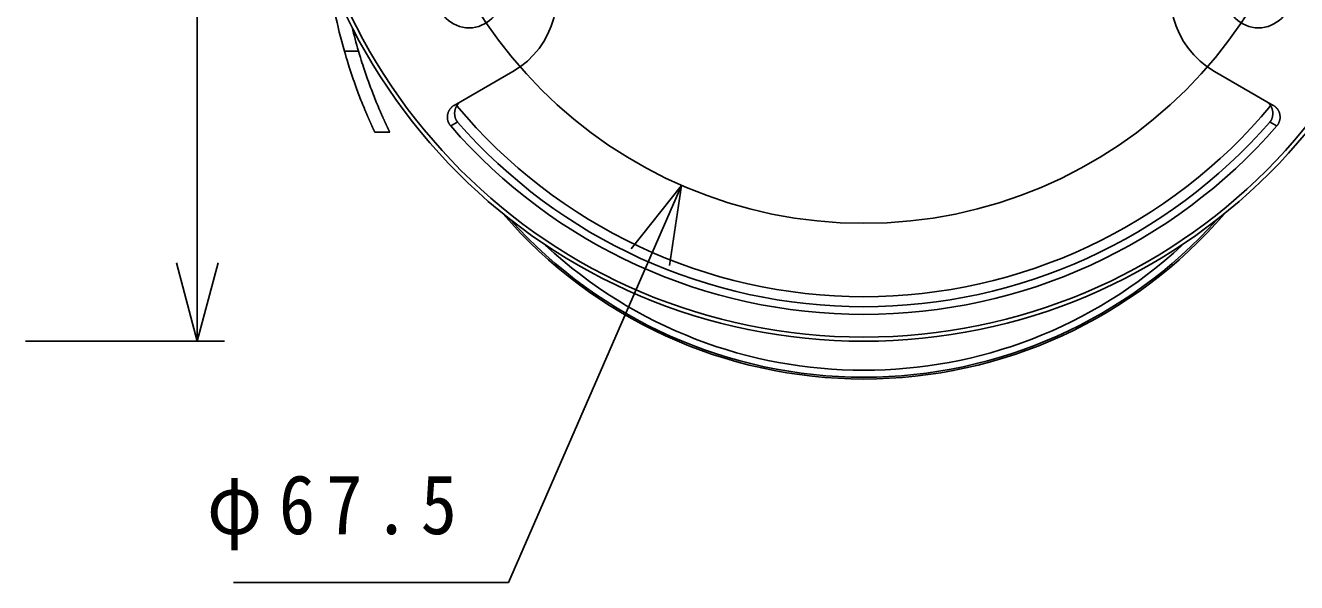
# Model space of a CAD drawing. Units: millimetres on the paper, scale 1:2. Extents: x -142 to 142, y -96 to 94.
# Drawn here: x 69.73 to 116.8, y -31.38 to -10.75 of the extents above; entities that cross this region are included whole.
import ezdxf

# ---------------------------------------------------------------- set-up
doc = ezdxf.new("R2010")
doc.units = ezdxf.units.MM
doc.layers.add('0-0_0', color=4, linetype='Continuous')
doc.styles.add('ＭＳ ゴシック', font='')
doc.styles.get('ＭＳ ゴシック').set_extended_font_data('MS Gothic')

msp = doc.modelspace()

# ---------------------------------------------------------------- linework, layer by layer
at = {"layer": '0-0_0'}
for p, q in [((76.097, -22.443), (76.097, 20.038)), ((82.063, -11.702), (81.543, -11.702)), ((87.783, -12.454), (85.606, -13.711)), ((113.761, -12.454), (115.937, -13.711)), ((82.668, -14.702), (83.222, -14.702)), ((94.029, -16.676), (87.623, -31.379)), ((94.029, -16.676), (92.16, -19.023)), ((94.029, -16.676), (93.583, -19.643)), ((76.097, -22.443), (75.32, -19.545)), ((76.097, -22.443), (76.873, -19.545)), ((69.732, -22.443), (77.097, -22.443)), ((87.623, -31.379), (77.44, -31.379))]:
    msp.add_line(p, q, dxfattribs=at)
for points in [[(81.543, -11.702), (81.578, -11.824), (81.61, -11.934), (81.64, -12.034), (81.668, -12.126), (81.694, -12.211), (81.72, -12.29), (81.744, -12.366), (81.769, -12.441), (81.794, -12.515), (81.82, -12.591), (81.846, -12.667), (81.873, -12.744), (81.899, -12.821), (81.926, -12.898), (81.953, -12.973), (81.98, -13.047), (82.006, -13.12), (82.032, -13.189), (82.057, -13.256), (82.081, -13.321), (82.106, -13.386), (82.131, -13.451), (82.157, -13.518), (82.185, -13.587), (82.214, -13.66), (82.246, -13.739), (82.281, -13.824)], [(82.856, -13.902), (82.845, -13.877), (82.834, -13.851), (82.823, -13.824), (82.787, -13.739), (82.754, -13.661), (82.724, -13.587), (82.695, -13.518), (82.668, -13.451), (82.643, -13.386), (82.617, -13.322), (82.592, -13.257), (82.567, -13.19), (82.54, -13.12), (82.513, -13.048), (82.486, -12.974), (82.458, -12.898), (82.43, -12.822), (82.403, -12.745), (82.375, -12.668), (82.348, -12.591), (82.322, -12.516), (82.296, -12.442), (82.271, -12.367), (82.245, -12.291), (82.219, -12.211), (82.192, -12.126), (82.163, -12.035), (82.133, -11.935), (82.1, -11.824), (82.063, -11.702)], [(85.886, -13.549), (85.867, -13.56), (85.851, -13.571), (85.836, -13.58), (85.823, -13.59), (85.812, -13.598), (85.802, -13.607), (85.793, -13.615), (85.785, -13.623), (85.778, -13.63), (85.771, -13.638), (85.764, -13.645), (85.758, -13.653), (85.752, -13.66), (85.746, -13.667), (85.741, -13.673), (85.737, -13.68), (85.732, -13.685), (85.728, -13.69), (85.725, -13.695), (85.722, -13.699), (85.719, -13.703), (85.717, -13.706), (85.715, -13.71), (85.713, -13.713), (85.71, -13.717), (85.708, -13.72), (85.705, -13.724)], [(115.838, -13.724), (115.833, -13.716), (115.828, -13.709), (115.824, -13.702), (115.819, -13.696), (115.815, -13.69), (115.811, -13.685), (115.807, -13.679), (115.803, -13.674), (115.798, -13.669), (115.793, -13.663), (115.788, -13.657), (115.782, -13.651), (115.777, -13.644), (115.771, -13.638), (115.764, -13.631), (115.758, -13.625), (115.751, -13.618), (115.745, -13.612), (115.738, -13.606), (115.731, -13.599), (115.723, -13.593), (115.715, -13.587), (115.706, -13.58), (115.696, -13.573), (115.685, -13.566), (115.672, -13.558), (115.657, -13.549)], [(82.281, -13.824), (82.292, -13.851), (82.303, -13.877), (82.313, -13.902), (82.323, -13.925), (82.332, -13.948), (82.342, -13.969), (82.35, -13.99), (82.359, -14.011), (82.368, -14.031), (82.376, -14.051), (82.384, -14.07), (82.392, -14.089), (82.4, -14.108), (82.408, -14.126), (82.416, -14.143), (82.423, -14.16), (82.43, -14.176), (82.437, -14.192), (82.443, -14.207), (82.45, -14.221), (82.455, -14.234), (82.461, -14.247), (82.466, -14.259), (82.471, -14.271), (82.476, -14.282), (82.481, -14.293), (82.486, -14.304), (82.491, -14.314), (82.495, -14.324), (82.499, -14.334), (82.504, -14.343), (82.508, -14.353), (82.512, -14.362), (82.516, -14.37), (82.52, -14.379), (82.523, -14.387), (82.527, -14.395), (82.53, -14.403), (82.534, -14.41)], [(83.094, -14.432), (83.09, -14.425), (83.087, -14.418), (83.083, -14.411), (83.08, -14.403), (83.076, -14.395), (83.073, -14.387), (83.069, -14.379), (83.065, -14.37), (83.061, -14.362), (83.057, -14.353), (83.053, -14.343), (83.048, -14.334), (83.044, -14.324), (83.039, -14.314), (83.034, -14.304), (83.029, -14.293), (83.025, -14.282), (83.019, -14.271), (83.014, -14.259), (83.009, -14.247), (83.003, -14.234), (82.997, -14.221), (82.99, -14.207), (82.984, -14.192), (82.977, -14.177), (82.97, -14.16), (82.962, -14.143), (82.954, -14.126), (82.946, -14.108), (82.938, -14.089), (82.929, -14.07), (82.921, -14.051), (82.912, -14.031), (82.903, -14.011), (82.895, -13.991), (82.885, -13.97), (82.876, -13.948), (82.866, -13.925), (82.856, -13.902)], [(85.356, -14.094), (85.355, -14.103), (85.354, -14.112), (85.354, -14.121), (85.354, -14.13), (85.354, -14.139), (85.354, -14.149), (85.355, -14.159), (85.356, -14.17), (85.357, -14.18), (85.358, -14.192), (85.359, -14.203), (85.361, -14.213), (85.362, -14.224), (85.364, -14.234), (85.365, -14.243), (85.367, -14.252), (85.368, -14.26), (85.37, -14.267), (85.371, -14.274), (85.373, -14.281), (85.375, -14.288), (85.378, -14.295), (85.38, -14.302), (85.383, -14.309), (85.386, -14.317), (85.389, -14.326), (85.393, -14.334), (85.397, -14.343), (85.401, -14.352), (85.405, -14.361), (85.41, -14.37), (85.414, -14.379), (85.418, -14.388), (85.423, -14.396), (85.428, -14.405), (85.433, -14.413), (85.438, -14.421), (85.444, -14.43), (85.451, -14.439)], [(85.606, -13.711), (85.588, -13.721), (85.573, -13.731), (85.559, -13.74), (85.547, -13.749), (85.536, -13.758), (85.526, -13.767), (85.516, -13.775), (85.508, -13.784), (85.499, -13.793), (85.49, -13.803), (85.482, -13.813), (85.473, -13.823), (85.465, -13.833), (85.457, -13.844), (85.449, -13.854), (85.442, -13.864), (85.435, -13.874), (85.428, -13.883), (85.423, -13.892), (85.417, -13.9), (85.413, -13.908), (85.408, -13.916), (85.404, -13.924), (85.4, -13.933), (85.397, -13.941), (85.393, -13.95), (85.39, -13.96), (85.386, -13.971), (85.383, -13.982), (85.379, -13.994), (85.376, -14.006), (85.372, -14.018), (85.369, -14.031), (85.366, -14.042), (85.363, -14.054), (85.361, -14.065), (85.359, -14.075), (85.357, -14.085), (85.356, -14.094)], [(85.705, -13.724), (85.703, -13.727), (85.702, -13.73), (85.7, -13.733), (85.699, -13.735), (85.697, -13.738), (85.696, -13.74), (85.694, -13.743), (85.692, -13.747), (85.69, -13.75), (85.688, -13.754), (85.686, -13.759), (85.683, -13.764), (85.68, -13.77), (85.677, -13.775), (85.674, -13.781), (85.671, -13.787), (85.668, -13.793), (85.666, -13.799), (85.663, -13.805), (85.66, -13.811), (85.658, -13.817), (85.656, -13.824), (85.653, -13.83), (85.651, -13.837), (85.649, -13.845), (85.647, -13.853), (85.644, -13.862), (85.642, -13.872), (85.64, -13.883), (85.637, -13.894), (85.635, -13.905), (85.633, -13.916), (85.631, -13.928), (85.629, -13.939), (85.627, -13.95), (85.626, -13.961), (85.625, -13.971), (85.624, -13.981), (85.623, -13.99)], [(85.623, -13.99), (85.623, -13.999), (85.623, -14.008), (85.623, -14.018), (85.624, -14.028), (85.625, -14.039), (85.626, -14.05), (85.627, -14.062), (85.629, -14.076), (85.631, -14.089), (85.634, -14.103), (85.636, -14.118), (85.639, -14.132), (85.642, -14.146), (85.645, -14.159), (85.649, -14.172), (85.652, -14.184), (85.655, -14.195), (85.659, -14.206), (85.663, -14.216), (85.667, -14.225), (85.67, -14.234), (85.675, -14.243), (85.679, -14.251), (85.684, -14.259), (85.688, -14.266), (85.693, -14.274), (85.698, -14.281), (85.703, -14.288), (85.707, -14.295), (85.712, -14.301), (85.716, -14.306), (85.719, -14.311), (85.722, -14.315), (85.725, -14.318), (85.727, -14.321), (85.728, -14.323), (85.73, -14.324), (85.73, -14.325), (85.731, -14.326)], [(115.812, -14.327), (115.812, -14.327), (115.812, -14.326), (115.812, -14.326), (115.813, -14.325), (115.814, -14.324), (115.815, -14.323), (115.816, -14.321), (115.818, -14.318), (115.821, -14.315), (115.824, -14.311), (115.828, -14.306), (115.832, -14.301), (115.836, -14.295), (115.841, -14.288), (115.845, -14.281), (115.85, -14.274), (115.855, -14.266), (115.86, -14.259), (115.864, -14.251), (115.869, -14.243), (115.873, -14.234), (115.877, -14.225), (115.881, -14.216), (115.884, -14.206), (115.888, -14.195), (115.891, -14.184), (115.895, -14.172), (115.898, -14.159), (115.901, -14.146), (115.904, -14.132), (115.907, -14.118), (115.91, -14.103), (115.912, -14.089), (115.914, -14.076), (115.916, -14.062), (115.918, -14.05), (115.919, -14.039), (115.92, -14.028), (115.92, -14.018)], [(115.843, -13.733), (115.842, -13.73), (115.84, -13.727), (115.838, -13.724)], [(115.92, -14.018), (115.921, -14.008), (115.921, -13.999), (115.92, -13.99), (115.92, -13.981), (115.919, -13.971), (115.918, -13.961), (115.916, -13.95), (115.914, -13.939), (115.913, -13.928), (115.91, -13.916), (115.908, -13.905), (115.906, -13.894), (115.904, -13.883), (115.901, -13.872), (115.899, -13.862), (115.897, -13.853), (115.894, -13.845), (115.892, -13.837), (115.89, -13.83), (115.888, -13.824), (115.885, -13.817), (115.883, -13.811), (115.88, -13.805), (115.878, -13.799), (115.875, -13.793), (115.872, -13.787), (115.869, -13.781), (115.866, -13.775), (115.863, -13.77), (115.86, -13.764), (115.858, -13.759), (115.855, -13.754), (115.853, -13.75), (115.851, -13.747), (115.849, -13.743), (115.848, -13.74), (115.846, -13.738), (115.845, -13.735), (115.843, -13.733)], [(115.999, -13.752), (115.992, -13.746), (115.983, -13.74), (115.973, -13.733), (115.963, -13.726), (115.951, -13.719), (115.937, -13.711)], [(116.181, -14.059), (116.18, -14.048), (116.178, -14.039), (116.176, -14.029), (116.175, -14.021), (116.172, -14.012), (116.17, -14.004), (116.167, -13.995), (116.164, -13.987), (116.16, -13.977), (116.156, -13.968), (116.152, -13.958), (116.148, -13.948), (116.143, -13.938), (116.138, -13.928), (116.133, -13.918), (116.128, -13.909), (116.124, -13.9), (116.119, -13.891), (116.115, -13.884), (116.111, -13.876), (116.107, -13.87), (116.103, -13.864), (116.099, -13.858), (116.095, -13.852), (116.091, -13.846), (116.086, -13.841), (116.081, -13.834), (116.075, -13.828), (116.069, -13.821), (116.063, -13.814), (116.056, -13.807), (116.049, -13.799), (116.042, -13.792), (116.035, -13.785), (116.028, -13.778), (116.021, -13.771), (116.014, -13.765), (116.007, -13.758), (115.999, -13.752)], [(116.063, -14.47), (116.064, -14.471), (116.065, -14.471), (116.066, -14.472), (116.079, -14.456), (116.091, -14.442), (116.101, -14.429), (116.109, -14.416), (116.117, -14.404), (116.123, -14.393), (116.129, -14.382), (116.135, -14.371), (116.14, -14.359), (116.145, -14.348), (116.15, -14.336), (116.154, -14.323), (116.159, -14.311), (116.163, -14.298), (116.167, -14.286), (116.171, -14.274), (116.174, -14.263), (116.177, -14.252), (116.18, -14.242), (116.182, -14.233), (116.184, -14.223), (116.185, -14.214), (116.186, -14.205), (116.187, -14.196), (116.188, -14.187), (116.188, -14.177), (116.188, -14.167), (116.188, -14.156), (116.188, -14.144), (116.187, -14.131), (116.187, -14.119), (116.186, -14.106), (116.185, -14.094), (116.184, -14.082), (116.183, -14.07), (116.181, -14.059)], [(82.534, -14.41), (82.537, -14.418), (82.54, -14.425), (82.543, -14.432), (82.547, -14.439), (82.55, -14.446), (82.553, -14.453), (82.556, -14.46), (82.559, -14.467), (82.562, -14.474), (82.566, -14.481), (82.569, -14.488), (82.572, -14.495), (82.575, -14.502), (82.578, -14.509), (82.581, -14.516), (82.584, -14.522), (82.588, -14.529), (82.591, -14.536), (82.594, -14.543), (82.597, -14.55), (82.6, -14.557), (82.604, -14.564), (82.607, -14.571), (82.61, -14.578), (82.613, -14.585), (82.616, -14.592), (82.619, -14.599), (82.623, -14.606), (82.626, -14.612), (82.629, -14.619), (82.632, -14.626), (82.635, -14.633), (82.639, -14.64), (82.642, -14.647), (82.645, -14.654), (82.648, -14.661), (82.652, -14.668), (82.655, -14.675), (82.658, -14.682)], [(83.222, -14.702), (83.218, -14.695), (83.215, -14.688), (83.212, -14.682), (83.208, -14.675), (83.205, -14.668), (83.202, -14.661), (83.198, -14.654), (83.195, -14.647), (83.192, -14.64), (83.188, -14.633), (83.185, -14.626), (83.182, -14.619), (83.179, -14.613), (83.175, -14.606), (83.172, -14.599), (83.169, -14.592), (83.165, -14.585), (83.162, -14.578), (83.159, -14.571), (83.155, -14.564), (83.152, -14.557), (83.149, -14.55), (83.146, -14.543), (83.142, -14.536), (83.139, -14.529), (83.136, -14.523), (83.133, -14.516), (83.129, -14.509), (83.126, -14.502), (83.123, -14.495), (83.12, -14.488), (83.116, -14.481), (83.113, -14.474), (83.11, -14.467), (83.107, -14.46), (83.103, -14.453), (83.1, -14.446), (83.097, -14.439), (83.094, -14.432)], [(85.451, -14.439), (85.459, -14.449), (85.467, -14.46), (85.478, -14.472), (85.479, -14.471), (85.48, -14.471), (85.48, -14.47), (85.481, -14.47), (85.482, -14.469), (85.482, -14.469), (85.483, -14.469), (85.483, -14.469), (85.484, -14.468), (85.484, -14.468), (85.485, -14.468), (85.485, -14.468), (85.486, -14.467), (85.486, -14.467), (85.487, -14.466), (85.488, -14.466), (85.489, -14.465), (85.49, -14.465), (85.491, -14.464), (85.493, -14.463), (85.495, -14.462), (85.496, -14.461), (85.498, -14.46), (85.5, -14.459), (85.503, -14.458), (85.505, -14.456), (85.507, -14.455), (85.509, -14.454), (85.511, -14.453), (85.513, -14.451), (85.516, -14.45), (85.518, -14.449), (85.52, -14.448), (85.522, -14.446), (85.524, -14.445), (85.526, -14.444)], [(85.526, -14.444), (85.529, -14.443), (85.531, -14.442), (85.533, -14.44), (85.535, -14.439), (85.537, -14.438), (85.539, -14.437), (85.541, -14.436), (85.543, -14.435), (85.545, -14.434), (85.546, -14.433), (85.548, -14.432), (85.55, -14.431), (85.551, -14.43), (85.553, -14.429), (85.554, -14.428), (85.555, -14.427), (85.557, -14.427), (85.558, -14.426), (85.559, -14.425), (85.561, -14.424), (85.562, -14.424), (85.564, -14.423), (85.565, -14.422), (85.566, -14.421), (85.568, -14.42), (85.569, -14.42), (85.57, -14.419), (85.572, -14.418), (85.573, -14.417), (85.574, -14.417), (85.576, -14.416), (85.577, -14.415), (85.578, -14.414), (85.579, -14.414), (85.581, -14.413), (85.582, -14.412), (85.583, -14.412), (85.584, -14.411), (85.585, -14.411)], [(85.585, -14.411), (85.586, -14.41), (85.587, -14.41), (85.588, -14.409), (85.588, -14.409), (85.589, -14.408), (85.59, -14.408), (85.591, -14.407), (85.592, -14.407), (85.593, -14.406), (85.594, -14.406), (85.594, -14.405), (85.595, -14.405), (85.596, -14.404), (85.597, -14.404), (85.598, -14.403), (85.599, -14.403), (85.599, -14.402), (85.6, -14.402), (85.601, -14.401), (85.602, -14.401), (85.603, -14.4), (85.604, -14.4), (85.605, -14.399), (85.605, -14.399), (85.606, -14.398), (85.607, -14.398), (85.608, -14.397), (85.609, -14.397), (85.61, -14.396), (85.611, -14.396), (85.611, -14.395), (85.612, -14.395), (85.613, -14.394), (85.614, -14.394), (85.615, -14.394), (85.616, -14.393), (85.616, -14.393), (85.617, -14.392), (85.618, -14.392)], [(85.618, -14.392), (85.619, -14.391), (85.62, -14.391), (85.621, -14.39), (85.622, -14.39), (85.622, -14.389), (85.623, -14.389), (85.624, -14.388), (85.625, -14.388), (85.626, -14.387), (85.627, -14.387), (85.628, -14.386), (85.629, -14.385), (85.63, -14.385), (85.631, -14.384), (85.633, -14.383), (85.634, -14.383), (85.635, -14.382), (85.637, -14.381), (85.638, -14.38), (85.639, -14.38), (85.641, -14.379), (85.642, -14.378), (85.643, -14.377), (85.645, -14.376), (85.646, -14.376), (85.647, -14.375), (85.649, -14.374), (85.65, -14.373), (85.651, -14.373), (85.653, -14.372), (85.654, -14.371), (85.655, -14.37), (85.657, -14.369), (85.658, -14.369), (85.66, -14.368), (85.661, -14.367), (85.663, -14.366), (85.664, -14.365), (85.666, -14.364)], [(85.666, -14.364), (85.668, -14.363), (85.67, -14.362), (85.672, -14.361), (85.674, -14.36), (85.676, -14.359), (85.678, -14.357), (85.68, -14.356), (85.682, -14.355), (85.685, -14.354), (85.687, -14.352), (85.689, -14.351), (85.691, -14.35), (85.693, -14.349), (85.695, -14.347), (85.698, -14.346), (85.7, -14.345), (85.702, -14.344), (85.704, -14.343), (85.706, -14.341), (85.708, -14.34), (85.71, -14.339), (85.712, -14.338), (85.714, -14.337), (85.716, -14.336), (85.718, -14.335), (85.719, -14.334), (85.721, -14.333), (85.722, -14.332), (85.723, -14.332), (85.724, -14.331), (85.724, -14.331), (85.725, -14.331), (85.725, -14.33), (85.726, -14.33), (85.726, -14.33), (85.726, -14.33), (85.727, -14.33), (85.727, -14.329), (85.728, -14.329)], [(85.728, -14.329), (85.728, -14.329), (85.729, -14.328), (85.729, -14.328), (85.73, -14.328), (85.731, -14.327), (85.732, -14.327)], [(85.731, -14.326), (85.731, -14.326), (85.731, -14.327), (85.732, -14.327)], [(115.812, -14.327), (115.813, -14.327), (115.813, -14.328), (115.814, -14.328), (115.815, -14.328), (115.815, -14.329), (115.816, -14.329), (115.816, -14.329), (115.817, -14.33), (115.817, -14.33), (115.817, -14.33), (115.818, -14.33), (115.818, -14.33), (115.819, -14.331), (115.819, -14.331), (115.82, -14.331), (115.821, -14.332), (115.822, -14.332), (115.823, -14.333), (115.824, -14.334), (115.826, -14.335), (115.827, -14.336), (115.829, -14.337), (115.831, -14.338), (115.833, -14.339), (115.835, -14.34), (115.837, -14.341), (115.839, -14.343), (115.842, -14.344), (115.844, -14.345), (115.846, -14.346), (115.848, -14.348), (115.85, -14.349), (115.852, -14.35), (115.855, -14.351), (115.857, -14.353), (115.859, -14.354), (115.861, -14.355), (115.863, -14.356), (115.865, -14.357)], [(115.865, -14.357), (115.868, -14.359), (115.87, -14.36), (115.872, -14.361), (115.874, -14.362), (115.876, -14.363), (115.877, -14.364), (115.879, -14.365), (115.881, -14.366), (115.882, -14.367), (115.884, -14.368), (115.885, -14.369), (115.887, -14.37), (115.888, -14.37), (115.889, -14.371), (115.891, -14.372), (115.892, -14.373), (115.893, -14.373), (115.895, -14.374), (115.896, -14.375), (115.898, -14.376), (115.899, -14.377), (115.9, -14.377), (115.902, -14.378), (115.903, -14.379), (115.904, -14.38), (115.906, -14.38), (115.907, -14.381), (115.908, -14.382), (115.91, -14.383), (115.911, -14.383), (115.912, -14.384), (115.913, -14.385), (115.914, -14.385), (115.915, -14.386), (115.916, -14.387), (115.917, -14.387), (115.918, -14.388), (115.919, -14.388), (115.92, -14.389)], [(115.92, -14.389), (115.921, -14.389), (115.922, -14.39), (115.923, -14.39), (115.924, -14.391), (115.924, -14.391), (115.925, -14.392), (115.926, -14.392), (115.927, -14.393), (115.928, -14.393), (115.929, -14.394), (115.93, -14.394), (115.93, -14.395), (115.931, -14.395), (115.932, -14.396), (115.933, -14.396), (115.934, -14.396), (115.935, -14.397), (115.936, -14.397), (115.936, -14.398), (115.937, -14.398), (115.938, -14.399), (115.939, -14.399), (115.94, -14.4), (115.941, -14.4), (115.941, -14.401), (115.942, -14.401), (115.943, -14.402), (115.944, -14.402), (115.945, -14.403), (115.946, -14.403), (115.947, -14.404), (115.947, -14.404), (115.948, -14.405), (115.949, -14.405), (115.95, -14.406), (115.951, -14.406), (115.952, -14.407), (115.952, -14.407), (115.953, -14.408)], [(115.953, -14.408), (115.954, -14.408), (115.955, -14.409), (115.956, -14.409), (115.957, -14.41), (115.958, -14.41), (115.959, -14.411), (115.96, -14.411), (115.961, -14.412), (115.962, -14.412), (115.963, -14.413), (115.964, -14.414), (115.965, -14.414), (115.966, -14.415), (115.968, -14.416), (115.969, -14.417), (115.97, -14.417), (115.972, -14.418), (115.973, -14.419), (115.974, -14.42), (115.976, -14.42), (115.977, -14.421), (115.979, -14.422), (115.98, -14.423), (115.981, -14.424), (115.983, -14.424), (115.984, -14.425), (115.985, -14.426), (115.987, -14.427), (115.988, -14.427), (115.989, -14.428), (115.991, -14.429), (115.992, -14.43), (115.994, -14.431), (115.995, -14.432), (115.997, -14.433), (115.999, -14.434), (116.001, -14.435), (116.002, -14.436), (116.004, -14.437)], [(116.004, -14.437), (116.006, -14.438), (116.008, -14.439), (116.011, -14.44), (116.013, -14.442), (116.015, -14.443), (116.017, -14.444), (116.019, -14.445), (116.021, -14.446), (116.024, -14.448), (116.026, -14.449), (116.028, -14.45), (116.03, -14.451), (116.032, -14.453), (116.034, -14.454), (116.037, -14.455), (116.039, -14.456), (116.041, -14.458), (116.043, -14.459), (116.045, -14.46), (116.047, -14.461), (116.049, -14.462), (116.05, -14.463), (116.052, -14.464), (116.053, -14.465), (116.055, -14.465), (116.056, -14.466), (116.056, -14.466), (116.057, -14.467), (116.058, -14.467), (116.058, -14.468), (116.059, -14.468), (116.059, -14.468), (116.06, -14.468), (116.06, -14.469), (116.061, -14.469), (116.061, -14.469), (116.062, -14.469), (116.062, -14.47), (116.063, -14.47)], [(82.658, -14.682), (82.661, -14.688), (82.665, -14.695), (82.668, -14.702)]]:
    msp.add_lwpolyline(points, dxfattribs=at)
for centre, radius in [((100.772, -1.202), 21.241), ((100.772, -1.202), 21.091), ((100.772, -1.202), 16.875), ((86.158, -9.64), 1.2), ((115.386, -9.64), 1.2)]:
    msp.add_circle(centre, radius, dxfattribs=at)
for centre, radius, start, end in [((86.158, -9.64), 3.25, 300, 120), ((115.386, -9.64), 3.25, 60, 240), ((100.772, -6.202), 20, 187.5636, 195.962), ((100.772, -6.202), 19.5, 193.6935, 196.3827), ((100.772, -1.202), 19.591, 219.7312, 320.2688), ((100.772, -1.202), 20.248, 220.9459, 319.0541), ((100.772, -1.202), 19.962, 221.1092, 318.8908), ((100.772, -6.202), 17.64, 220.798, 319.2012), ((100.772, -6.202), 17.576, 221.8782, 318.121), ((100.772, -6.202), 17.315, 227.1366, 312.8627)]:
    msp.add_arc(centre, radius, start, end, dxfattribs=at)

# ---------------------------------------------------------------- texts
at = {"layer": '0-0_0', "insert": (76.454, -30.185), "char_height": 2.199, "attachment_point": 7, "style": 'ＭＳ ゴシック'}
msp.add_mtext('\\T1.3;\\W0.9;φ67.5', dxfattribs=at)

doc.saveas('drawing.dxf')
